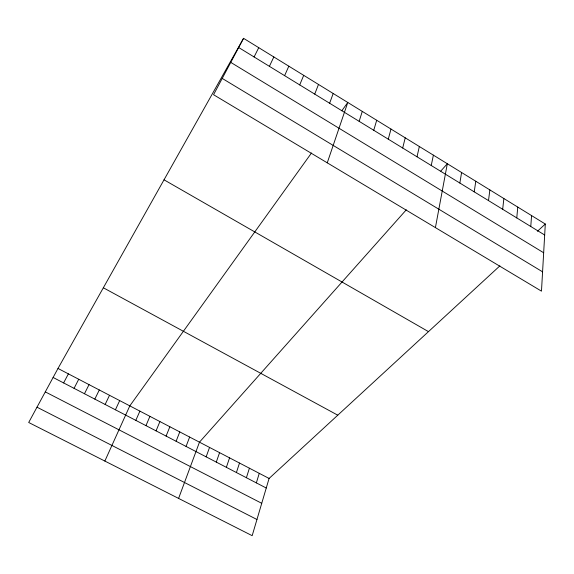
<?xml version="1.0" encoding="UTF-8"?>
<svg xmlns="http://www.w3.org/2000/svg" width="574" height="574" viewBox="0 0 574 574"><rect width="100%" height="100%" fill="white"/><g stroke="black" fill="none" stroke-linecap="round" stroke-linejoin="round"><path stroke-width="0.86" d="M545.3 224.032L541.476 291.154L213.55 94.717L243.555 38.322L545.3 224.032L537.429 231.279M530.771 226.493L531.574 215.587M516.772 217.919L517.762 207.085M502.681 209.288L503.857 198.525M488.503 200.591L489.866 189.915M474.224 191.845L475.781 181.24M459.846 183.041L461.596 172.516M435.415 227.62L447.325 163.733L440.803 171.059M431.239 165.506L433.384 155.152M417.011 156.788L419.35 146.513M402.69 148.013L405.222 137.817M388.268 139.173L391.002 129.064M373.753 130.284L376.695 120.26M499.875 265.87L269.084 478.451L252.173 535.678L28.7 422.486L57.996 368.451L243.555 38.322M256.348 482.885L259.269 473.342M246.397 477.726L249.41 468.205M359.145 121.329L362.287 111.392M236.402 472.538L239.509 463.039M226.364 467.336L229.564 457.858M327.252 162.829L347.787 102.466L341.831 110.76M216.283 462.106L219.577 452.656M206.152 456.847L209.546 447.426M329.627 103.241L333.193 93.49M178.593 498.411L199.465 442.174L406.306 209.811M186.062 446.429L189.642 437.058M314.724 94.107L318.498 84.443M176.103 441.262L179.777 431.913M166.094 436.075L169.868 426.755M156.049 430.859L159.916 421.567M299.714 84.916L303.711 75.345M145.954 425.628L149.929 416.358M135.823 420.369L139.891 411.127M284.611 75.66L288.822 66.182M104.855 461.058L129.81 405.875L311.481 153M115.417 409.786L119.686 400.595M269.4 66.34L273.834 56.955M105.142 404.462L109.512 395.299M94.832 399.109L99.302 389.976M84.464 393.735L89.042 384.63M254.088 56.955L258.745 47.671M74.06 388.333L78.738 379.256M63.606 382.915L68.385 373.868M36.994 407.188L256.951 519.506M45.289 391.884L261.737 503.312M53.102 377.47L266.257 488.022M57.996 368.451L269.084 478.451M103.342 287.775L337.77 415.181M164.02 179.813L428.477 331.636M222.224 78.416L542.581 271.832M230.755 62.379L543.664 252.761M238.669 47.506L544.676 235.017"/></g></svg>
